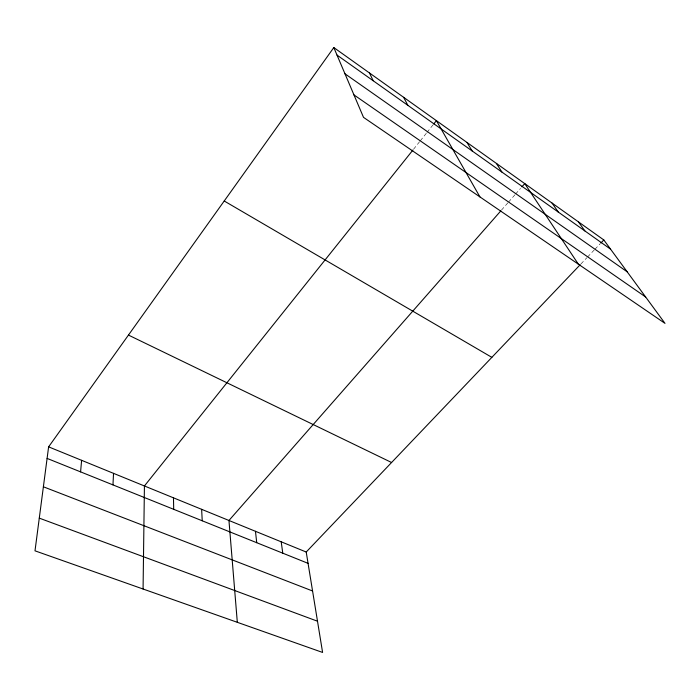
<?xml version="1.0" encoding="UTF-8"?>
<svg xmlns="http://www.w3.org/2000/svg" width="700" height="700" viewBox="0 0 700 700"><rect width="100%" height="100%" fill="white"/><g stroke="black" fill="none" stroke-linecap="round" stroke-linejoin="round"><path stroke-width="0.53" stroke-dasharray="3.5 2.62" d="M413.586 149.196L419.624 141.645M420.297 140.805L426.335 133.254M427.009 132.414L433.046 124.854M501.489 210.105L507.832 202.877M508.541 202.081L514.885 194.854M515.585 194.049L520.52 188.431M580.939 263.935L586.845 257.749M587.58 256.97L594.221 250.005M594.956 249.235L600.128 243.819"/><path stroke-width="1.05" d="M143.071 589.015L144.428 485.966L412.921 150.036M112.962 484.89L113.54 473.358M80.587 471.87L81.611 460.329M333.812 47.556L363.51 117.355L665 323.374L603.811 239.951L333.812 47.556L48.615 446.854L35 550.83L322.595 652.444L306.215 552.02L580.204 264.714M433.72 124.014L436.398 120.663L479.929 196.91M500.789 210.91L228.953 520.476L237.318 622.309M521.929 186.821L524.755 183.61L578.34 264.162M600.863 243.049L603.811 239.951M39.279 518.131L317.502 621.215M43.383 486.789L312.567 590.984M47.101 458.412L308.061 563.343M48.615 446.854L306.215 552.02M128.45 335.081L391.589 462.508M224.219 200.996L491.855 357.359M353.946 94.885L645.654 296.993M344.977 73.797L627.191 271.828M337.015 55.081L610.566 249.156M578.401 221.839L584.885 230.93M552.064 203.07L558.25 212.039M496.414 163.424L501.935 172.086M466.979 142.45L472.133 150.938M403.611 97.3L407.881 105.359M369.451 72.949L373.205 80.754M281.207 541.817L282.774 553.175M255.465 531.3L256.725 542.701M201.635 509.329L202.23 520.791M173.469 497.831L173.705 509.32"/></g></svg>
